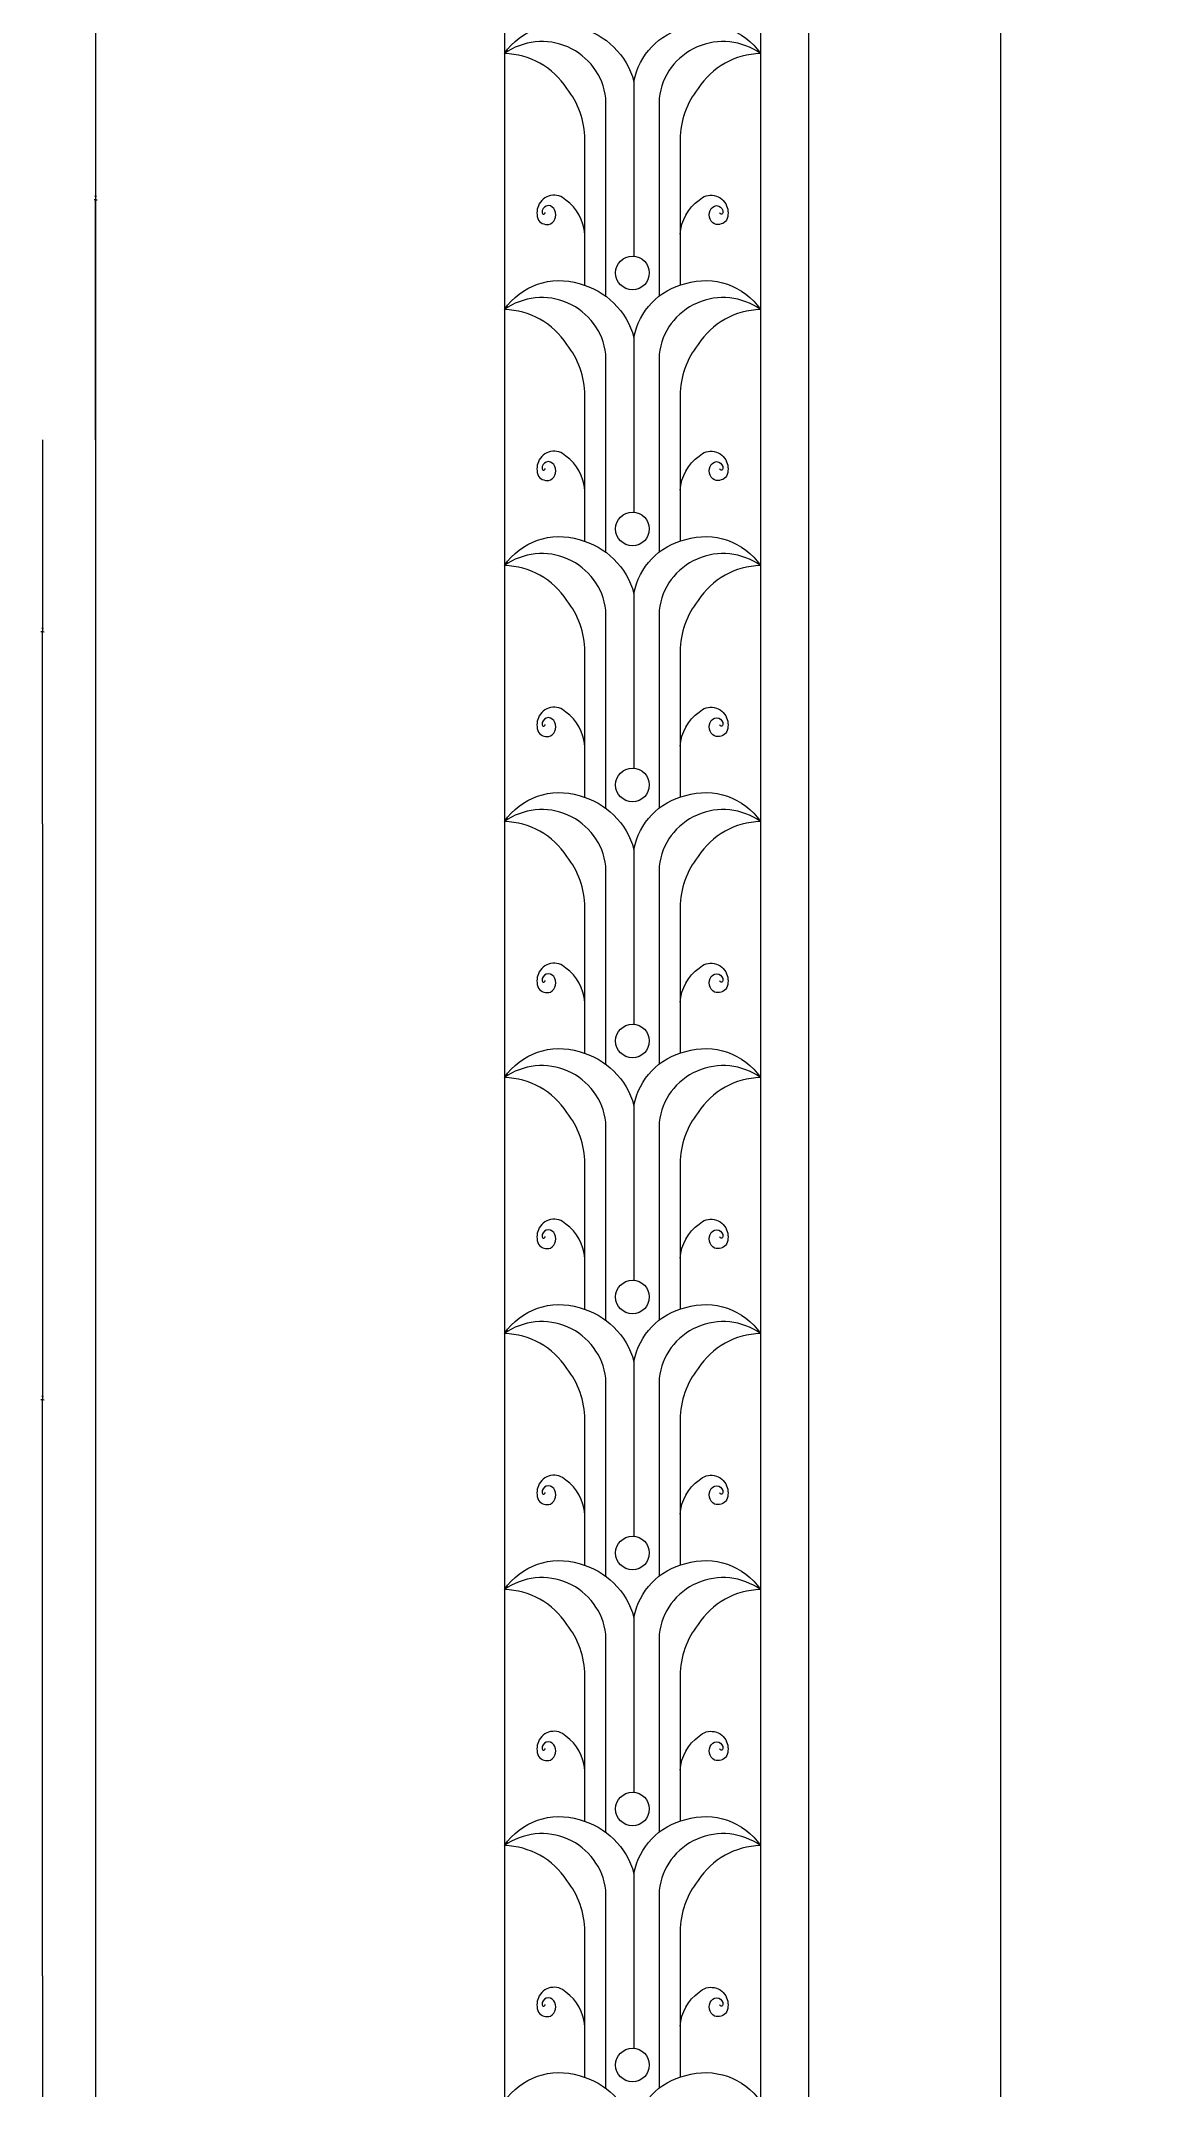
# Model space of a CAD drawing. Header units: metres. Extents: x 98 to 4434, y 156 to 5899.
# Drawn here: x 341 to 690, y 3924 to 4564 of the extents above; entities that cross this region are included whole.
import ezdxf

# ---------------------------------------------------------------- set-up
doc = ezdxf.new("R2010")
doc.units = ezdxf.units.M
for name, color, linetype in [('3', 3, 'Continuous'), ('4', 4, 'Continuous'), ('7', 7, 'Continuous'), ('DIM', 3, 'Continuous')]:
    doc.layers.add(name, color=color, linetype=linetype)
doc.dimstyles.get("Standard").update_dxf_attribs({"dimtxt": 2.5, "dimasz": 2.5, "dimexe": 1.25, "dimexo": 0.625, "dimtad": 1, "dimcen": 2.5, "dimazin": 3, "dimtfac": 1, "dimtmove": 0, "dimatfit": 3})

# ---------------------------------------------------------------- blocks, each defined once
blk = doc.blocks.new('*D6')
for p, q in [((358.21, 5514.21), (358.21, 3876.86)), ((357.96, 3876.86), (357.71, 3876.86)), ((358.21, 2239.51), (358.21, 3876.86)), ((358.21, 3876.86), (358.21, 3876.86)), ((358.46, 3876.86), (358.71, 3876.86))]:
    blk.add_line(p, q)
at = {"layer": 'Defpoints'}
for p in [(358.21, 5514.21), (358.21, 3876.86), (358.21, 2239.51)]:
    blk.add_point(p, dxfattribs=at)
at = {"layer": 'DIM', "insert": (358.21, 3877.985), "char_height": 1, "attachment_point": 5}
blk.add_mtext('0', dxfattribs=at)
blk = doc.blocks.new('*D31')
for p, q in [((341.63, 4319.21), (341.63, 4139.21)), ((341.38, 4139.21), (341.13, 4139.21)), ((341.63, 3959.21), (341.63, 4139.21)), ((341.63, 4139.21), (341.63, 4139.21)), ((341.88, 4139.21), (342.13, 4139.21))]:
    blk.add_line(p, q)
at = {"layer": 'Defpoints'}
for p in [(341.63, 4319.21), (341.63, 4139.21), (341.63, 3959.21)]:
    blk.add_point(p, dxfattribs=at)
at = {"layer": 'DIM', "insert": (341.63, 4140.335), "char_height": 1, "attachment_point": 5}
blk.add_mtext('0', dxfattribs=at)
blk = doc.blocks.new('*D35')
for p, q in [((341.63, 3959.21), (341.63, 3909.21)), ((341.38, 3909.21), (341.13, 3909.21)), ((341.63, 3859.21), (341.63, 3909.21)), ((341.63, 3909.21), (341.63, 3909.21)), ((341.88, 3909.21), (342.13, 3909.21))]:
    blk.add_line(p, q)
at = {"layer": 'Defpoints'}
for p in [(341.63, 3959.21), (341.63, 3909.21), (341.63, 3859.21)]:
    blk.add_point(p, dxfattribs=at)
at = {"layer": 'DIM', "insert": (341.63, 3910.335), "char_height": 1, "attachment_point": 5}
blk.add_mtext('0', dxfattribs=at)
blk = doc.blocks.new('*D36')
for p, q in [((341.63, 4439.21), (341.63, 4379.21)), ((341.38, 4379.21), (341.13, 4379.21)), ((341.63, 4319.21), (341.63, 4379.21)), ((341.63, 4379.21), (341.63, 4379.21)), ((341.88, 4379.21), (342.13, 4379.21))]:
    blk.add_line(p, q)
at = {"layer": 'Defpoints'}
for p in [(341.63, 4439.21), (341.63, 4379.21), (341.63, 4319.21)]:
    blk.add_point(p, dxfattribs=at)
at = {"layer": 'DIM', "insert": (341.63, 4380.335), "char_height": 1, "attachment_point": 5}
blk.add_mtext('0', dxfattribs=at)
blk = doc.blocks.new('*D37')
for p, q in [((358.21, 4589.21), (358.21, 4514.21)), ((357.96, 4514.21), (357.71, 4514.21)), ((358.21, 4439.21), (358.21, 4514.21)), ((358.21, 4514.21), (358.21, 4514.21)), ((358.46, 4514.21), (358.71, 4514.21))]:
    blk.add_line(p, q)
at = {"layer": 'Defpoints'}
for p in [(358.21, 4589.21), (358.21, 4514.21), (358.21, 4439.21)]:
    blk.add_point(p, dxfattribs=at)
at = {"layer": 'DIM', "insert": (358.21, 4515.335), "char_height": 1, "attachment_point": 5}
blk.add_mtext('0', dxfattribs=at)

msp = doc.modelspace()

# ---------------------------------------------------------------- linework, layer by layer
at = {"layer": '3'}
for p, q in [((526.4, 4551.22), (526.4, 4496.63)), ((526.4, 4471.22), (526.4, 4416.63)), ((526.4, 4391.22), (526.4, 4336.63)), ((526.4, 4311.22), (526.4, 4256.63)), ((526.4, 4231.22), (526.4, 4176.63)), ((526.4, 4151.22), (526.4, 4096.63)), ((526.4, 4071.22), (526.4, 4016.63)), ((526.4, 3991.22), (526.4, 3936.63))]:
    msp.add_line(p, q, dxfattribs=at)
for points in [[(511.05, 4487.53), (511.05, 4533.13, 0.17), (505.42, 4549.04, 0.25), (485.92, 4559.93, -0.33), (509.32, 4568.06, -0.27), (526.4, 4551.22, -0.3), (542.57, 4568.06, -0.33), (565.96, 4559.93, 0.25), (546.46, 4549.04, 0.17), (540.83, 4533.13), (540.83, 4487.59)], [(517.62, 4484.06), (517.62, 4545.99, 0.57), (485.92, 4559.93)], [(565.96, 4559.93, 0.57), (534.26, 4545.99), (534.26, 4484.18)], [(511.05, 4503.52, 0.22), (505.14, 4514.16, 0.53), (496.54, 4512.41, 0.2), (496.54, 4507.89, 0.32), (500.32, 4506.69, 0.46), (501.33, 4511.49, 0.81), (497.73, 4510.2, 1.21), (498.6, 4510.32)], [(540.83, 4503.52, -0.22), (546.75, 4514.16, -0.53), (555.35, 4512.41, -0.2), (555.35, 4507.89, -0.32), (551.57, 4506.69, -0.46), (550.56, 4511.49, -0.81), (554.15, 4510.2, -1.21), (553.29, 4510.32)], [(511.05, 4407.53), (511.05, 4453.13, 0.17), (505.42, 4469.04, 0.25), (485.92, 4479.93, -0.33), (509.32, 4488.06, -0.27), (526.4, 4471.22, -0.3), (542.57, 4488.06, -0.33), (565.96, 4479.93, 0.25), (546.46, 4469.04, 0.17), (540.83, 4453.13), (540.83, 4407.59)], [(517.62, 4404.06), (517.62, 4465.99, 0.57), (485.92, 4479.93)], [(565.96, 4479.93, 0.57), (534.26, 4465.99), (534.26, 4404.18)], [(511.05, 4423.52, 0.22), (505.14, 4434.16, 0.53), (496.54, 4432.41, 0.2), (496.54, 4427.89, 0.32), (500.32, 4426.69, 0.46), (501.33, 4431.49, 0.81), (497.73, 4430.2, 1.21), (498.6, 4430.32)], [(540.83, 4423.52, -0.22), (546.75, 4434.16, -0.53), (555.35, 4432.41, -0.2), (555.35, 4427.89, -0.32), (551.57, 4426.69, -0.46), (550.56, 4431.49, -0.81), (554.15, 4430.2, -1.21), (553.29, 4430.32)], [(511.05, 4327.53), (511.05, 4373.13, 0.17), (505.42, 4389.04, 0.25), (485.92, 4399.93, -0.33), (509.32, 4408.06, -0.27), (526.4, 4391.22, -0.3), (542.57, 4408.06, -0.33), (565.96, 4399.93, 0.25), (546.46, 4389.04, 0.17), (540.83, 4373.13), (540.83, 4327.59)], [(517.62, 4324.06), (517.62, 4385.99, 0.57), (485.92, 4399.93)], [(565.96, 4399.93, 0.57), (534.26, 4385.99), (534.26, 4324.18)], [(511.05, 4343.52, 0.22), (505.14, 4354.16, 0.53), (496.54, 4352.41, 0.2), (496.54, 4347.89, 0.32), (500.32, 4346.69, 0.46), (501.33, 4351.49, 0.81), (497.73, 4350.2, 1.21), (498.6, 4350.32)], [(540.83, 4343.52, -0.22), (546.75, 4354.16, -0.53), (555.35, 4352.41, -0.2), (555.35, 4347.89, -0.32), (551.57, 4346.69, -0.46), (550.56, 4351.49, -0.81), (554.15, 4350.2, -1.21), (553.29, 4350.32)], [(511.05, 4247.53), (511.05, 4293.13, 0.17), (505.42, 4309.04, 0.25), (485.92, 4319.93, -0.33), (509.32, 4328.06, -0.27), (526.4, 4311.22, -0.3), (542.57, 4328.06, -0.33), (565.96, 4319.93, 0.25), (546.46, 4309.04, 0.17), (540.83, 4293.13), (540.83, 4247.59)], [(517.62, 4244.06), (517.62, 4305.99, 0.57), (485.92, 4319.93)], [(565.96, 4319.93, 0.57), (534.26, 4305.99), (534.26, 4244.18)], [(511.05, 4263.52, 0.22), (505.14, 4274.16, 0.53), (496.54, 4272.41, 0.2), (496.54, 4267.89, 0.32), (500.32, 4266.69, 0.46), (501.33, 4271.49, 0.81), (497.73, 4270.2, 1.21), (498.6, 4270.32)], [(540.83, 4263.52, -0.22), (546.75, 4274.16, -0.53), (555.35, 4272.41, -0.2), (555.35, 4267.89, -0.32), (551.57, 4266.69, -0.46), (550.56, 4271.49, -0.81), (554.15, 4270.2, -1.21), (553.29, 4270.32)], [(511.05, 4167.53), (511.05, 4213.13, 0.17), (505.42, 4229.04, 0.25), (485.92, 4239.93, -0.33), (509.32, 4248.06, -0.27), (526.4, 4231.22, -0.3), (542.57, 4248.06, -0.33), (565.96, 4239.93, 0.25), (546.46, 4229.04, 0.17), (540.83, 4213.13), (540.83, 4167.59)], [(517.62, 4164.06), (517.62, 4225.99, 0.57), (485.92, 4239.93)], [(565.96, 4239.93, 0.57), (534.26, 4225.99), (534.26, 4164.18)], [(511.05, 4183.52, 0.22), (505.14, 4194.16, 0.53), (496.54, 4192.41, 0.2), (496.54, 4187.89, 0.32), (500.32, 4186.69, 0.46), (501.33, 4191.49, 0.81), (497.73, 4190.2, 1.21), (498.6, 4190.32)], [(540.83, 4183.52, -0.22), (546.75, 4194.16, -0.53), (555.35, 4192.41, -0.2), (555.35, 4187.89, -0.32), (551.57, 4186.69, -0.46), (550.56, 4191.49, -0.81), (554.15, 4190.2, -1.21), (553.29, 4190.32)], [(511.05, 4087.53), (511.05, 4133.13, 0.17), (505.42, 4149.04, 0.25), (485.92, 4159.93, -0.33), (509.32, 4168.06, -0.27), (526.4, 4151.22, -0.3), (542.57, 4168.06, -0.33), (565.96, 4159.93, 0.25), (546.46, 4149.04, 0.17), (540.83, 4133.13), (540.83, 4087.59)], [(517.62, 4084.06), (517.62, 4145.99, 0.57), (485.92, 4159.93)], [(565.96, 4159.93, 0.57), (534.26, 4145.99), (534.26, 4084.18)], [(511.05, 4103.52, 0.22), (505.14, 4114.16, 0.53), (496.54, 4112.41, 0.2), (496.54, 4107.89, 0.32), (500.32, 4106.69, 0.46), (501.33, 4111.49, 0.81), (497.73, 4110.2, 1.21), (498.6, 4110.32)], [(540.83, 4103.52, -0.22), (546.75, 4114.16, -0.53), (555.35, 4112.41, -0.2), (555.35, 4107.89, -0.32), (551.57, 4106.69, -0.46), (550.56, 4111.49, -0.81), (554.15, 4110.2, -1.21), (553.29, 4110.32)], [(511.05, 4007.53), (511.05, 4053.13, 0.17), (505.42, 4069.04, 0.25), (485.92, 4079.93, -0.33), (509.32, 4088.06, -0.27), (526.4, 4071.22, -0.3), (542.57, 4088.06, -0.33), (565.96, 4079.93, 0.25), (546.46, 4069.04, 0.17), (540.83, 4053.13), (540.83, 4007.59)], [(517.62, 4004.06), (517.62, 4065.99, 0.57), (485.92, 4079.93)], [(565.96, 4079.93, 0.57), (534.26, 4065.99), (534.26, 4004.18)], [(511.05, 4023.52, 0.22), (505.14, 4034.16, 0.53), (496.54, 4032.41, 0.2), (496.54, 4027.89, 0.32), (500.32, 4026.69, 0.46), (501.33, 4031.49, 0.81), (497.73, 4030.2, 1.21), (498.6, 4030.32)], [(540.83, 4023.52, -0.22), (546.75, 4034.16, -0.53), (555.35, 4032.41, -0.2), (555.35, 4027.89, -0.32), (551.57, 4026.69, -0.46), (550.56, 4031.49, -0.81), (554.15, 4030.2, -1.21), (553.29, 4030.32)], [(511.05, 3927.53), (511.05, 3973.13, 0.17), (505.42, 3989.04, 0.25), (485.92, 3999.93, -0.33), (509.32, 4008.06, -0.27), (526.4, 3991.22, -0.3), (542.57, 4008.06, -0.33), (565.96, 3999.93, 0.25), (546.46, 3989.04, 0.17), (540.83, 3973.13), (540.83, 3927.59)], [(517.62, 3924.06), (517.62, 3985.99, 0.57), (485.92, 3999.93)], [(565.96, 3999.93, 0.57), (534.26, 3985.99), (534.26, 3924.18)], [(511.05, 3943.52, 0.22), (505.14, 3954.16, 0.53), (496.54, 3952.41, 0.2), (496.54, 3947.89, 0.32), (500.32, 3946.69, 0.46), (501.33, 3951.49, 0.81), (497.73, 3950.2, 1.21), (498.6, 3950.32)], [(540.83, 3943.52, -0.22), (546.75, 3954.16, -0.53), (555.35, 3952.41, -0.2), (555.35, 3947.89, -0.32), (551.57, 3946.69, -0.46), (550.56, 3951.49, -0.81), (554.15, 3950.2, -1.21), (553.29, 3950.32)], [(511.05, 3847.53), (511.05, 3893.13, 0.17), (505.42, 3909.04, 0.25), (485.92, 3919.93, -0.33), (509.32, 3928.06, -0.27), (526.4, 3911.22, -0.3), (542.57, 3928.06, -0.33), (565.96, 3919.93, 0.25), (546.46, 3909.04, 0.17), (540.83, 3893.13), (540.83, 3847.59)]]:
    msp.add_lwpolyline(points, format="xyb", dxfattribs=at)
for centre in [(525.94, 4491.39), (525.94, 4411.39), (525.94, 4331.39), (525.94, 4251.39), (525.94, 4171.39), (525.94, 4091.39), (525.94, 4011.39), (525.94, 3931.39)]:
    msp.add_circle(centre, 5.26, dxfattribs=at)
at = {"layer": '4'}
for points in [[(2236.36, 2579.21), (2236.36, 4579.28, 1.07), (485.96, 4579.28), (485.96, 2579.21)], [(2141.36, 2579.21), (2141.36, 4582.51, 1.07), (580.96, 4582.51), (580.96, 2579.21)], [(2081.36, 2579.21), (2081.36, 4584.65, 1.08), (640.96, 4584.65), (640.96, 2579.21)]]:
    msp.add_lwpolyline(points, format="xyb", dxfattribs=at)
at = {"layer": '7'}
msp.add_lwpolyline([(2156.36, 2579.21), (2156.36, 4581.99, 1.07), (565.96, 4581.99), (565.96, 2579.21)], format="xyb", dxfattribs=at)

# ---------------------------------------------------------------- dimensions: what is measured, and where the dimension line sits
at = {"layer": 'DIM'}
for base, p1, p2, picture, middle in [((358.21, 3876.86), (358.21, 5514.21), (358.21, 2239.51), '*D6', (358.21, 3877.985)), ((358.21, 4514.21), (358.21, 4439.21), (358.21, 4589.21), '*D37', (358.21, 4515.335)), ((341.63, 4379.21), (341.63, 4319.21), (341.63, 4439.21), '*D36', (341.63, 4380.335)), ((341.63, 4139.21), (341.63, 3959.21), (341.63, 4319.21), '*D31', (341.63, 4140.335)), ((341.63, 3909.21), (341.63, 3859.21), (341.63, 3959.21), '*D35', (341.63, 3910.335))]:
    dim = msp.add_linear_dim(base=base, p1=p1, p2=p2, dimstyle='Standard', dxfattribs=at)
    dim.commit()
    dim.dimension.update_dxf_attribs({"geometry": picture, "text_midpoint": middle})

doc.saveas('drawing.dxf')
